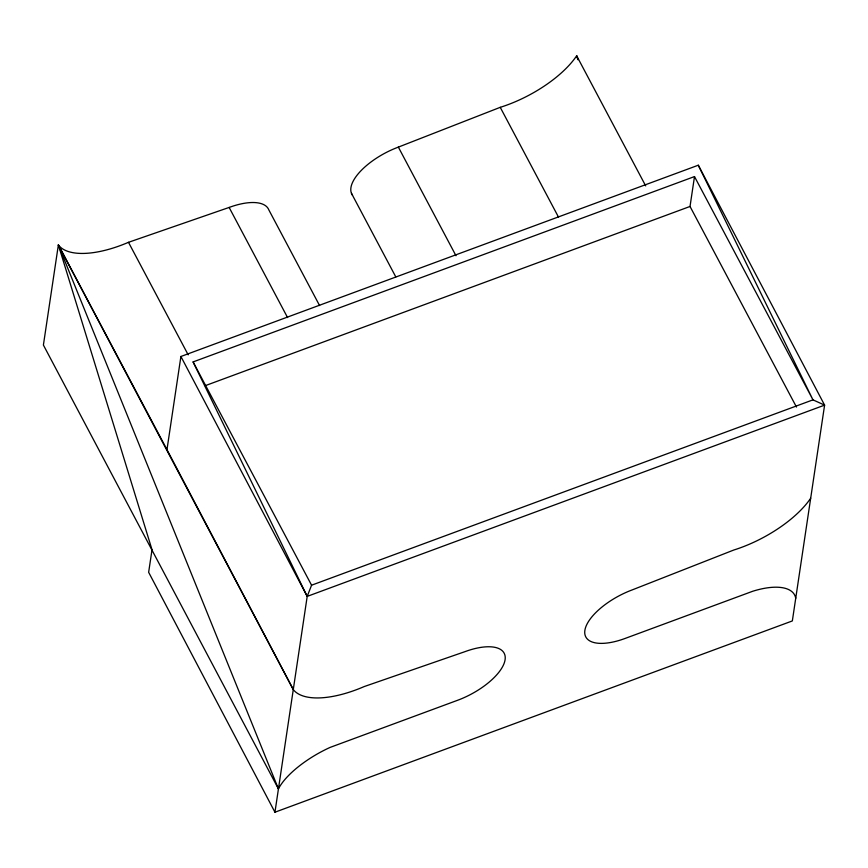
<?xml version="1.0" encoding="UTF-8"?>
<svg xmlns="http://www.w3.org/2000/svg" width="868" height="868" viewBox="0 0 868 868"><rect width="100%" height="100%" fill="white"/><g stroke="black" fill="none" stroke-linecap="round" stroke-linejoin="round"><path stroke-width="1.3" d="M166.971 449.657L58.362 244.96L43.4 345.052L278.433 788.904A58.547 21.613 -29.7 0 1 330.068 747.424L457.631 700.27A48.543 20.713 -28 0 0 505.078 659.778A48.543 20.713 -28 0 0 464.89 651.684L364.234 686.555A78.988 33.754 -28 0 1 293.276 689.572L166.971 449.657L180.902 356.488L698.295 165.213L824.6 405.128L792.343 620.935L274.95 812.209L148.645 572.294L152.019 549.748L58.362 244.96A78.402 33.461 -28 0 0 128.486 242.313L229.141 207.441A48.543 20.713 -28 0 1 268.776 209.796L319.587 305.569M274.95 812.209L307.207 596.392L311.569 585.206L812.969 399.855L824.6 405.128L307.207 596.392L180.902 356.488M796.466 407.049L690.027 206.465L694.498 176.573L193.097 361.923L307.207 596.392M352.516 195.235A48.543 20.713 -28 0 1 398.358 147.115L500.239 107.328A77.567 33.103 -28 0 0 576.667 55.791L645.694 185.893M205.13 385.717L690.027 206.465M694.498 176.573L812.969 399.855L698.295 165.213M500.239 107.328L558.504 217.13M398.358 147.115L455.982 255.724M351.464 193.336L395.786 276.892M229.141 207.441L287.579 317.569M193.097 361.923L311.569 585.206M128.486 242.313L188.193 354.838M293.276 689.572L58.362 244.96L278.433 788.904M578.186 59.566L576.667 55.791L577.86 59.675M810.69 498.21A78.077 33.32 -28 0 1 733.72 550.052L632.327 589.86A48.543 20.713 -28 0 0 584.88 630.352A48.543 20.713 -28 0 0 625.068 638.457L752.632 591.292A58.308 24.879 -27.9 0 1 795.728 598.334"/></g></svg>
